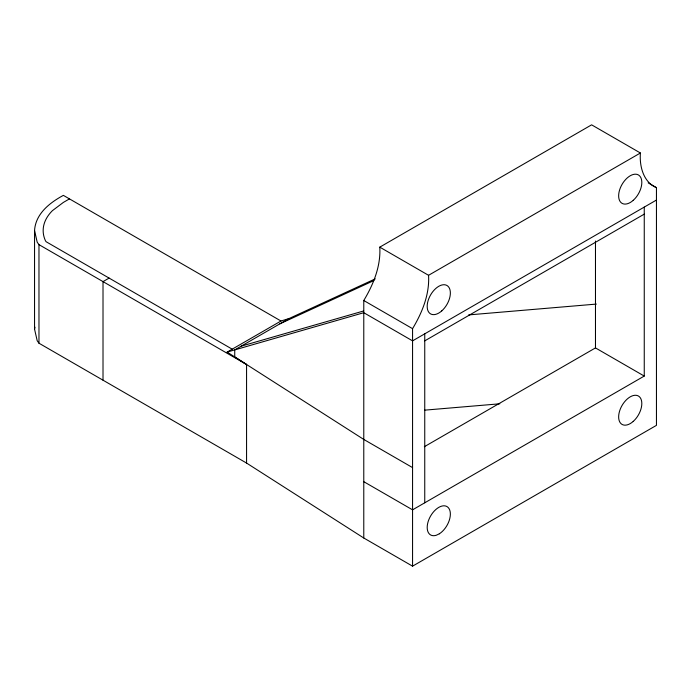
<?xml version="1.0" encoding="UTF-8"?>
<svg xmlns="http://www.w3.org/2000/svg" width="691" height="691" viewBox="0 0 691 691"><rect width="100%" height="100%" fill="white"/><g stroke="black" fill="none" stroke-linecap="round" stroke-linejoin="round"><path stroke-width="1.04" d="M363.777 538.004L363.777 300.516C373.39 284.519 380.94 266.104 379.782 247.145L591.617 124.838L640.402 152.996C639.374 166.065 643.261 182.113 656.45 187.65L656.45 425.354L412.562 566.162L363.777 538.004L246.566 463.065L38.972 343.211L37.193 340.732L34.55 329.141L34.55 230.569C35.552 213.804 49.692 202.748 63.373 195.372L280.978 321.004L288.976 318.577L375.273 278.862M34.55 329.141L34.991 327.206M412.562 566.162L412.562 328.674C422.166 312.686 429.716 294.271 428.558 275.303L379.782 247.145M69.471 198.887L63.373 202.411L52.412 210.66A68.979 39.828 0 0 0 45.52 240.883L46.142 241.738L232.202 349.162M109.109 278.093L103.011 281.617L103.011 380.18M412.562 467.6L363.777 439.433L227.149 352.082L280.978 321.004M288.976 318.577L234.733 349.896L234.733 356.936L246.566 364.494L246.566 463.065M428.558 275.303L640.402 152.996M656.45 200.053L412.562 340.862L363.777 312.703L227.149 352.082M424.749 340.862L644.254 214.132M424.343 446.714L595.478 347.91L644.254 376.068L644.254 207.093M644.254 376.068L412.562 509.837L363.777 481.679M279.829 323.854L373.969 280.529M241.194 346.165L363.699 310.959M468.688 314.906L596.376 304.083M424.689 410.152L499.809 403.794M648.167 182.865L656.45 187.65M363.777 300.516L412.562 328.674M34.55 230.569L37.193 242.17L38.972 244.64L246.566 364.494M595.478 241.029L595.478 347.91M424.749 333.822L424.749 502.798M38.972 244.64L38.972 343.211M439.346 533.789L436.332 535.24A16.385 9.458 -60 0 1 429.552 517.991A16.385 9.458 -60 0 1 449.02 508.593A16.385 9.458 -60 0 1 439.346 533.789M633.232 421.406A16.385 9.458 -60 0 0 638.424 396.029A16.385 9.458 -60 0 0 619.041 413.218A16.385 9.458 -60 0 0 633.232 421.406M441.774 310.872A16.385 9.458 -60 0 0 446.965 285.487A16.385 9.458 -60 0 0 427.582 302.675A16.385 9.458 -60 0 0 441.774 310.872M633.232 200.33A16.385 9.458 -60 0 0 638.424 174.953A16.385 9.458 -60 0 0 619.041 192.141A16.385 9.458 -60 0 0 633.232 200.33"/></g></svg>
